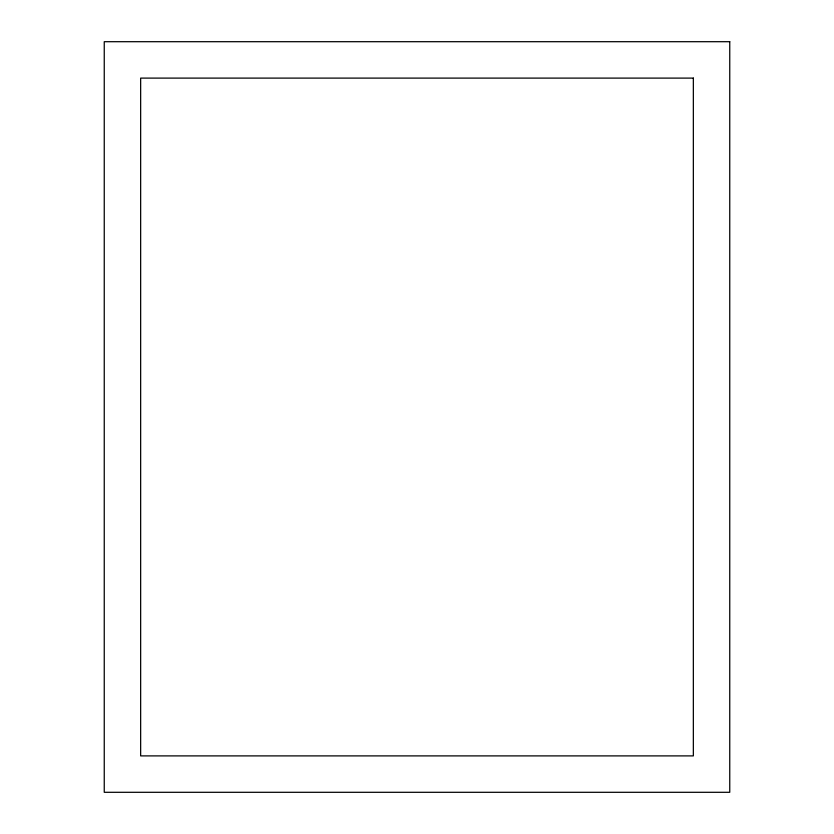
<?xml version="1.0" encoding="UTF-8"?>
<svg xmlns="http://www.w3.org/2000/svg" width="834" height="834" viewBox="0 0 834 834"><rect width="100%" height="100%" fill="white"/><g stroke="black" fill="none" stroke-linecap="round" stroke-linejoin="round"><path stroke-width="1.25" d="M729.75 41.7L104.25 41.7L104.25 792.3L729.75 792.3L729.75 41.7M693.346 78.104L140.654 78.104L140.654 755.896L693.346 755.896L693.346 78.104"/></g></svg>
